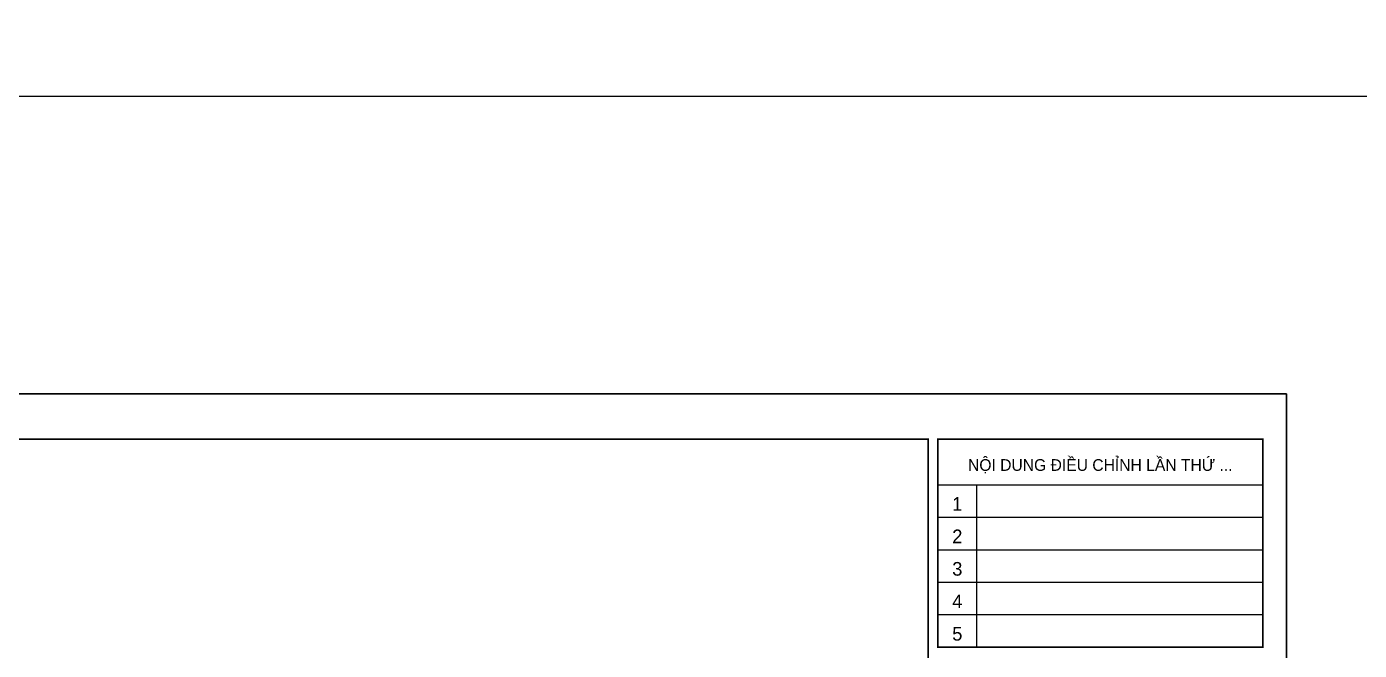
# Model space of a CAD drawing. Extents: x -2098986 to 943, y -1296280 to 73591.
# Drawn here: x -1619192 to -1606889, y -1262698 to -1256936 of the extents above; entities that cross this region are included whole.
import ezdxf
from ezdxf.enums import TextEntityAlignment as Align

# ---------------------------------------------------------------- set-up
doc = ezdxf.new("R2010")
doc.units = 0
doc.header["$LTSCALE"] = 150
doc.layers.get('Defpoints').update_dxf_attribs({"lineweight": 18})
for name, color, linetype, lineweight in [('05.Text', 253, 'Continuous', 18), ('11.Khung bo', 32, 'Continuous', 50), ('12.Khung', 36, 'Continuous', 25), ('KCVN-THAY', 7, 'Continuous', 25), ('LS-THAY', 7, 'Continuous', 20)]:
    doc.layers.add(name, color=color, linetype=linetype, lineweight=lineweight)
doc.layers.add('Tpl_Bound', color=1, linetype='Continuous', plot=False)
doc.styles.add('AVANT', font='')
doc.styles.add('VnAvantH', font='')
doc.styles.get('AVANT').set_extended_font_data('.VnAvant')
doc.styles.get('VnAvantH').set_extended_font_data('.VnAvantH')

# ---------------------------------------------------------------- blocks, each defined once
blk = doc.blocks.new('*U4')
at = {"layer": 'KCVN-THAY', "color": 140}
blk.add_lwpolyline([(214871.76, 86966.68), (215381.8, 86966.68), (215381.8, 86579.68), (214871.76, 86579.68)], close=True, dxfattribs=at)
blk = doc.blocks.new('100')
at = {"layer": '11.Khung bo', "const_width": 26.7}
for points in [[(1860913, -945240), (1860913, -916940), (1896063, -916940), (1896063, -945240)], [(1860913, -945240), (1860913, -916940), (1896063, -916940), (1896063, -945240)], [(1860913, -945240), (1860913, -916940), (1896063, -916940), (1896063, -945240)], [(1896213, -920140), (1896213, -916940), (1901213, -916940), (1901213, -920140)], [(1896213, -920140), (1896213, -916940), (1901213, -916940), (1901213, -920140)], [(1896213, -920140), (1896213, -916940), (1901213, -916940), (1901213, -920140)]]:
    blk.add_lwpolyline(points, close=True, dxfattribs=at)
at = {"layer": '12.Khung'}
for p, q in [((1896213, -917640), (1901213, -917640)), ((1896213, -917640), (1901213, -917640)), ((1896213, -917640), (1901213, -917640)), ((1896813, -920140), (1896813, -917640)), ((1896813, -920140), (1896813, -917640)), ((1896813, -920140), (1896813, -917640)), ((1896213, -918140), (1901213, -918140)), ((1896213, -918140), (1901213, -918140)), ((1896213, -918140), (1901213, -918140)), ((1896213, -918640), (1901213, -918640)), ((1896213, -918640), (1901213, -918640)), ((1896213, -918640), (1901213, -918640)), ((1896213, -919140), (1901213, -919140)), ((1896213, -919140), (1901213, -919140)), ((1896213, -919140), (1901213, -919140)), ((1896213, -919640), (1901213, -919640)), ((1896213, -919640), (1901213, -919640)), ((1896213, -919640), (1901213, -919640))]:
    blk.add_line(p, q, dxfattribs=at)
blk.add_lwpolyline([(1901579, -945940), (1901579, -916240), (1859580, -916240), (1859580, -945940)], close=True, dxfattribs=at)
blk.add_lwpolyline([(1901579, -945940), (1901579, -916240), (1859580, -916240), (1859580, -945940)], close=True, dxfattribs=at)
blk.add_lwpolyline([(1901579, -945940), (1901579, -916240), (1859580, -916240), (1859580, -945940)], close=True, dxfattribs=at)
at = {"layer": '05.Text', "style": 'VnAvantH'}
blk.add_text('Néi dung ®iÒu chØnh lÇn thø ...', height=180, dxfattribs=at).set_placement((1898713, -917329), align=Align.MIDDLE)
at = {"layer": '05.Text', "style": 'AVANT'}
for s, p in [('1', (1896513, -918040)), ('2', (1896513, -918540)), ('3', (1896513, -919040)), ('4', (1896513, -919540)), ('5', (1896513, -920040))]:
    blk.add_text(s, height=210, dxfattribs=at).set_placement(p, align=Align.CENTER)

msp = doc.modelspace()

# ---------------------------------------------------------------- linework, layer by layer
at = {"layer": 'LS-THAY', "color": 140}
for points in [[(-1855203.4, -1218879.4), (-1290965, -1218878.9), (-1290965, -1257579.6), (-1855203.4, -1257579.6)], [(-1855203.1, -1257579.6), (-1290964.8, -1257579.1), (-1290964.8, -1296279.9), (-1855203.1, -1296279.9)]]:
    msp.add_lwpolyline(points, close=True, dxfattribs=at)
at = {"layer": 'Tpl_Bound', "color": 1}
msp.add_lwpolyline([(-1632760.4, -1278147.9), (-1632760.4, -1260327.9), (-1607560.4, -1260327.9), (-1607560.4, -1278147.9)], close=True, dxfattribs=at)

# ---------------------------------------------------------------- block references
at = {"layer": '05.Text', "xscale": 0.6000055114637588, "yscale": 0.6000055114637588, "zscale": 0.6000055114637588}
msp.add_blockref('100', (-2748518.5, -710578.8), dxfattribs=at)
at = {"layer": 'Defpoints', "xscale": 60, "yscale": 60, "zscale": 60}
msp.add_blockref('*U4', (-14527666.9, -6475580.3), dxfattribs=at)

doc.saveas('drawing.dxf')
